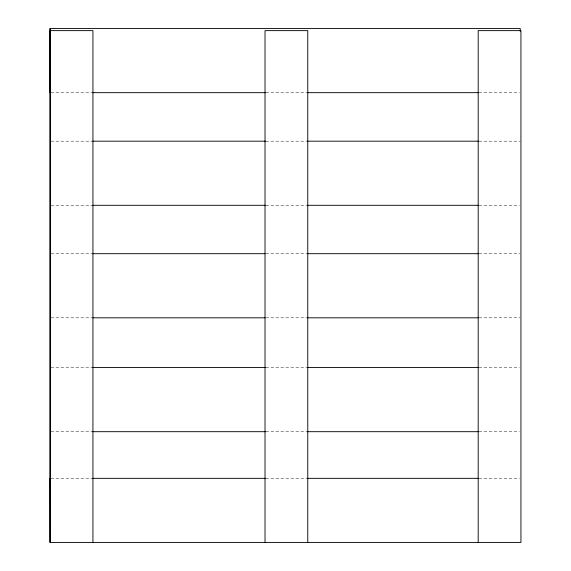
<?xml version="1.0" encoding="UTF-8"?>
<svg xmlns="http://www.w3.org/2000/svg" width="571" height="571" viewBox="0 0 571 571"><rect width="100%" height="100%" fill="white"/><g stroke="black" fill="none" stroke-linecap="round" stroke-linejoin="round"><path stroke-width="0.43" stroke-dasharray="2.85 2.14" d="M50.955 92.666L92.052 92.666M265.908 92.666L306.877 92.666M479.069 92.666L519.389 92.666M50.955 141.18L92.052 141.18M265.908 141.18L306.877 141.18M479.069 141.18L520.267 141.18M50.955 205.296L92.052 205.296M265.908 205.296L306.877 205.296M479.069 205.296L519.389 205.296M50.955 253.695L92.052 253.695M265.879 253.695L306.905 253.695M479.026 253.695L520.045 253.695M50.955 317.811L92.052 317.811M265.879 317.811L306.905 317.811M479.026 317.811L520.045 317.811M50.955 367.567L92.052 367.567M265.908 367.567L306.877 367.567M479.069 367.567L519.389 367.567M50.955 431.69L92.052 431.69M265.908 431.69L306.877 431.69M479.069 431.69L519.389 431.69M50.955 478.334L92.052 478.334M265.908 478.334L306.877 478.334M479.069 478.334L519.389 478.334"/><path stroke-width="0.86" d="M50.062 92.666L50.062 28.55L520.267 28.55L520.267 31.219M92.809 92.666L265.572 92.666M307.426 92.666L478.405 92.666M92.809 141.18L265.572 141.18M307.426 141.18L478.405 141.18M92.809 205.296L265.572 205.296M307.426 205.296L478.405 205.296M92.866 253.695L265.023 253.695M307.762 253.695L478.191 253.695M92.866 317.811L265.023 317.811M307.762 317.811L478.191 317.811M92.809 367.567L265.572 367.567M307.426 367.567L478.405 367.567M92.809 431.69L265.572 431.69M307.426 431.69L478.405 431.69M92.809 478.334L265.572 478.334M307.426 478.334L478.405 478.334M50.062 478.334L50.184 542.45L50.184 30.627L92.93 30.627L92.93 542.45M478.191 542.45L478.191 30.627L520.938 30.627L520.938 542.45L50.062 542.45L50.062 28.55M307.762 542.45L307.762 30.627L265.023 30.627L265.023 542.45"/></g></svg>
